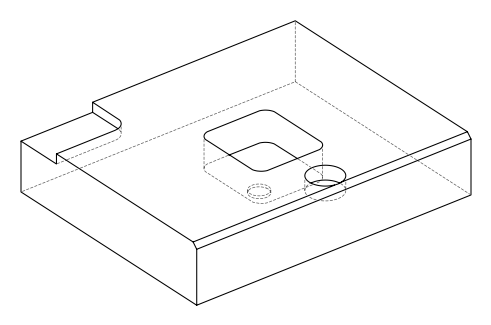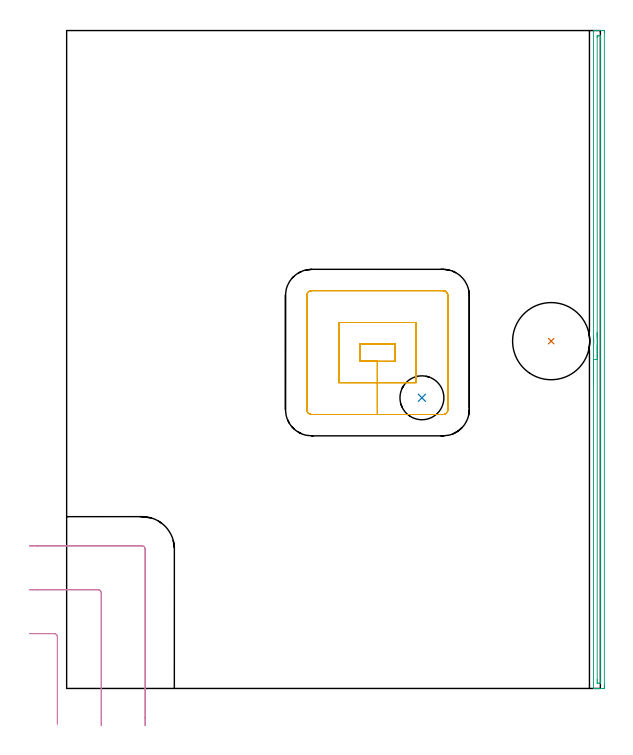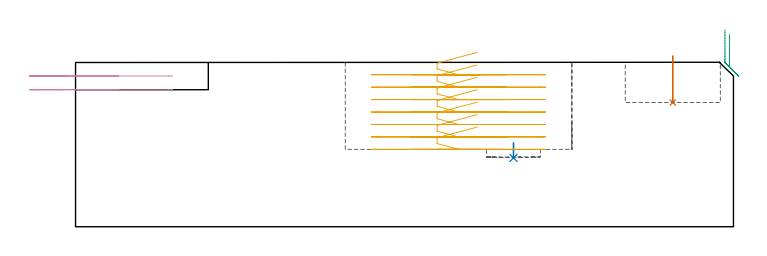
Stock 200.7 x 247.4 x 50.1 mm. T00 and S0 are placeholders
(PLAN: 5 operations, 4 tool changes, 11 min)
(1 INDEXABLE_INSERT_DRILL_BLIND_HOLE_FROM_SOLID | STEP1POCKET | UGT0302_008 | 0.06 min | 8055 mm3)
(2 INDEXABLE_INSERT_DRILL_BLIND_HOLE_FROM_SOLID_1 | STEP1POCKET_1 | NXT0302_004 | 0.03 min | 6176 mm3)
(3 AREA_MILL | FG_CHAMFER_SURFACE | UGT0205_001 | 4.12 min | 2082 mm3)
(4 MILL_CORNER_NOTCH_RECTANGULAR | CORNER_NOTCH_RECTANGULAR | UGT0201_105 | Follow Part, ap 5.5, ae 75% | 1.05 min | 21454 mm3)
(5 MILL_RECTANGULAR_POCKET | POCKET_RECTANGULAR_STRAIGHT | UGT0201_008 | Follow Part, ap 4, ae 75% | 5.79 min | 106747 mm3)
(TOOL UGT0302_008 | Indexable Insert Drill 29mm | D29 PA180 FL50 Z2)
(TOOL NXT0302_004 | Index. Insert Drill 16.5mm [880-D1650L20-05] | D16.5 PA176 FL83 Z2)
(TOOL UGT0205_001 | Chamfer Mill 20 x 3 x 45 deg. | D20 FL50 Z2)
(TOOL UGT0201_105 | End Mill 22 mm | D22 FL25 Z2)
(TOOL UGT0201_008 | End Mill 16 mm | D16 FL32 Z4)
(OP 1 INDEXABLE_INSERT_DRILL_BLIND_HOLE_FROM_SOLID)
G17 G21 G94 G90
T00 M6
G54
G17 G0 G90 X182.2 Y130.6 S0 M3
G43 Z60.1 H0
G94 G81 G98 Z37.9 F250. R52.1
G80
M5
M2
(OP 2 INDEXABLE_INSERT_DRILL_BLIND_HOLE_FROM_SOLID_1)
G17 G21 G94 G90
T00 M6
G54
G17 G0 G90 X133.6 Y109.3 S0 M3
G43 Z60.1 H1
G94 G81 G98 Z21. F250. R25.6
G80
M5
M2
(OP 3 AREA_MILL)
G17 G21 G94 G90
T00 M6
G54
G17 G0 G90 X198.108 Y113.703 S1061 M3
G43 Z60.1 H0
Z60.092
G94 G1 Y113.741 Z59.22 F250.
Y113.855 Z58.355
Y114.044 Z57.504
Y114.306 Z56.672
Y114.64 Z55.866
Y115.043 Z55.092
Y115.511 Z54.356
Y116.042 Z53.664
Y116.632 Z53.021
Y117.275 Z52.431
Y117.967 Z51.9
Y118.703 Z51.431
Y119.476 Z51.028
X198.109 Y120.282 Z50.694
Y121.114 Z50.432
Y121.966 Z50.243
Y122.831 Z50.129
Y123.702 Z50.091
Y128.275
X198.111 Y128.909 Z50.084
X198.12 Y129.052 Z50.075
X198.153 Y129.513 Z50.044
X198.18 Y129.96 Z50.017
X198.189 Y130.418 Z50.006
X198.183 Y130.686 Z50.005
X198.178 Y130.92 Z50.009
X198.177 Y130.961 Z50.012
Y130.963
X198.174 Y131.081 Z50.014
X198.172 Y131.302 Z50.025
X198.142 Y131.728 Z50.054
X198.108 Y132.196 Z50.083
X198.106 Y132.308 Z50.088
X198.103 Y132.447 Z50.093
X198.104 Y132.532 Z50.095
Y132.579 Z50.096
X198.1 Y247.247 Z50.1
X198.102 Y247.39 Z50.088
X198.203 Y247.396 Z49.989
X198.312 Y247.4 Z49.887
X199.008 Z49.192
X199.55 Z48.649
X200.15 Z48.046
X200.45 Z47.747
X201.021 Z47.175
X201.321 Z46.876
X201.892 Y247.394 Z46.302
X202.192 Y247.39 Z46.003
X202.197 Y247.112 Z46.001
X202.199 Y246.8
X202.2 Y1.177 Z46.
X202.199 Y0.6 Z46.001
X202.196 Y0.288
X202.192 Y0.01 Z46.003
X201.892 Y0. Z46.302
X201.321 Z46.876
X201.021 Z47.175
X200.45 Z47.747
X200.15 Z48.046
X199.55 Z48.649
X199.008 Z49.192
X198.408 Z49.791
X198.312 Z49.887
X198.206 Z49.986
X198.199 Y0.001 Z49.993
X198.103 Y0.01 Z50.088
X198.1 Y0.154 Z50.1
X198.109 Y123.702 Z50.091
X199.523 Z48.677
Y127.268
X199.524 Y127.909 Z48.676
X199.525 Y128.16 Z48.675
X199.531 Y128.794 Z48.669
X199.544 Y129.052 Z48.656
X199.576 Y129.64 Z48.624
X199.589 Y129.944 Z48.611
X199.598 Y130.509 Z48.602
X199.594 Y130.836 Z48.606
X199.578 Y131.422 Z48.622
X199.563 Y131.728 Z48.637
X199.529 Y132.365 Z48.671
X199.525 Y132.62 Z48.675
X199.519 Y133.266 Z48.681
X199.514 Y244.775 Z48.686
X199.515 Y245.016 Z48.685
X199.519 Y245.341 Z48.681
X199.521 Y245.379 Z48.679
X199.524 Y245.39 Z48.676
X199.551 Y245.393 Z48.649
X199.65 Y245.397 Z48.55
X199.776 Y245.4 Z48.424
X200.15 Z48.05
X200.648 Y245.398 Z47.552
X200.753 Y245.393 Z47.447
X200.772 Y245.391 Z47.428
X200.779 Y245.357 Z47.421
X200.782 Y245.261 Z47.418
X200.784 Y245.016 Z47.416
X200.786 Y244.365 Z47.414
Y244.124
Y2.625
X200.785 Y2.384 Z47.415
X200.781 Y2.059 Z47.419
X200.779 Y2.021 Z47.421
X200.776 Y2.01 Z47.424
X200.749 Y2.007 Z47.451
X200.649 Y2.003 Z47.551
X200.524 Y2. Z47.676
X200.15 Z48.05
X199.652 Y2.002 Z48.548
X199.547 Y2.007 Z48.653
X199.528 Y2.009 Z48.672
X199.521 Y2.043 Z48.679
X199.518 Y2.139 Z48.682
X199.516 Y2.384 Z48.684
X199.515 Y3.034 Z48.685
X199.514 Y3.276 Z48.686
X199.523 Y123.702 Z48.677
Y124.574 Z48.715
Y125.439 Z48.829
Y126.291 Z49.017
Y127.123 Z49.28
Y127.929 Z49.614
Y128.702 Z50.016
X199.524 Y129.438 Z50.485
Y130.13 Z51.016
Y130.774 Z51.605
Y131.363 Z52.248
Y131.894 Z52.941
Y132.363 Z53.676
Y132.766 Z54.45
Y133.1 Z55.256
Y133.362 Z56.088
Y133.551 Z56.94
Y133.665 Z57.805
Y133.703 Z58.676
G0 Z60.1
M5
M2
(OP 4 MILL_CORNER_NOTCH_RECTANGULAR)
G17 G21 G94 G90
T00 M6
G54
G17 G0 G90 X-3.5 Y-13.428 S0 M3
G43 Z60.171 H0
Z45.985
G94 G1 Y-10.428 F250.
Y19.504 F500.
G3 X-4.596 Y20.6 R1.1
G1 X-11.
X-14. F250.
G0 Z60.171
X13. Y-14.
Z45.985
G1 Y-11.
Y36.004 F500.
G3 X11.904 Y37.1 R1.1
G1 X-11.
X-14. F250.
G0 Z60.171
X29.5 Y-14.
Z45.985
G1 Y-11.
Y52.504 F500.
G3 X28.404 Y53.6 R1.1
G1 X-11.
X-14. F250.
G0 Z60.171
X-3.5 Y-13.428
Z41.8
G1 Y-10.428
Y19.504 F500.
G3 X-4.596 Y20.6 R1.1
G1 X-11.
X-14. F250.
G0 Z60.171
X13. Y-14.
Z41.8
G1 Y-11.
Y36.004 F500.
G3 X11.904 Y37.1 R1.1
G1 X-11.
X-14. F250.
G0 Z60.171
X29.5 Y-14.
Z41.8
G1 Y-11.
Y52.504 F500.
G3 X28.404 Y53.6 R1.1
G1 X-11.
X-14. F250.
G0 Z60.171
M5
M2
(OP 5 MILL_RECTANGULAR_POCKET)
G17 G21 G94 G90
T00 M6
G54
G17 G0 G90 X122.512 Y129.6 S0 M3
G43 Z60.171 H0
Z53.171
G94 G1 X110.3 Z49.899 F250.
Y123. Z48.13
X116.85 Z46.375
X123.4 F500.
Y129.6
X110.3
Y123.
X116.85
Y115.
X131.4
Y137.6
X102.3
Y115.
X116.85
Y103.
X141.5
G3 X143.4 Y104.9 R1.9
G1 Y147.7
G3 X141.5 Y149.6 R1.9
G1 X92.2
G3 X90.3 Y147.7 R1.9
G1 Y104.9
G3 X92.2 Y103. R1.9
G1 X116.85
X117.85
G0 X122.512 Y129.6 Z49.375
G1 X110.3 Z46.103 F250.
Y123. Z44.334
X116.85 Z42.579
X123.4 F500.
Y129.6
X110.3
Y123.
X116.85
Y115.
X131.4
Y137.6
X102.3
Y115.
X116.85
Y103.
X141.5
G3 X143.4 Y104.9 R1.9
G1 Y147.7
G3 X141.5 Y149.6 R1.9
G1 X92.2
G3 X90.3 Y147.7 R1.9
G1 Y104.9
G3 X92.2 Y103. R1.9
G1 X116.85
X117.85
G0 X122.512 Y129.6 Z45.579
G1 X110.3 Z42.307 F250.
Y123. Z40.538
X116.85 Z38.783
X123.4 F500.
Y129.6
X110.3
Y123.
X116.85
Y115.
X131.4
Y137.6
X102.3
Y115.
X116.85
Y103.
X141.5
G3 X143.4 Y104.9 R1.9
G1 Y147.7
G3 X141.5 Y149.6 R1.9
G1 X92.2
G3 X90.3 Y147.7 R1.9
G1 Y104.9
G3 X92.2 Y103. R1.9
G1 X116.85
X117.85
G0 X122.512 Y129.6 Z41.783
G1 X110.3 Z38.511 F250.
Y123. Z36.743
X116.85 Z34.988
X123.4 F500.
Y129.6
X110.3
Y123.
X116.85
Y115.
X131.4
Y137.6
X102.3
Y115.
X116.85
Y103.
X141.5
G3 X143.4 Y104.9 R1.9
G1 Y147.7
G3 X141.5 Y149.6 R1.9
G1 X92.2
G3 X90.3 Y147.7 R1.9
G1 Y104.9
G3 X92.2 Y103. R1.9
G1 X116.85
X117.85
G0 X122.512 Y129.6 Z37.988
G1 X110.3 Z34.715 F250.
Y123. Z32.947
X116.85 Z31.192
X123.4 F500.
Y129.6
X110.3
Y123.
X116.85
Y115.
X131.4
Y137.6
X102.3
Y115.
X116.85
Y103.
X141.5
G3 X143.4 Y104.9 R1.9
G1 Y147.7
G3 X141.5 Y149.6 R1.9
G1 X92.2
G3 X90.3 Y147.7 R1.9
G1 Y104.9
G3 X92.2 Y103. R1.9
G1 X116.85
X117.85
G0 X122.512 Y129.6 Z34.192
G1 X110.3 Z30.919 F250.
Y123. Z29.151
X116.85 Z27.396
X123.4 F500.
Y129.6
X110.3
Y123.
X116.85
Y115.
X131.4
Y137.6
X102.3
Y115.
X116.85
Y103.
X141.5
G3 X143.4 Y104.9 R1.9
G1 Y147.7
G3 X141.5 Y149.6 R1.9
G1 X92.2
G3 X90.3 Y147.7 R1.9
G1 Y104.9
G3 X92.2 Y103. R1.9
G1 X116.85
X117.85
G0 X122.512 Y129.6 Z30.396
G1 X110.3 Z27.124 F250.
Y123. Z25.355
X116.85 Z23.6
X123.4 F500.
Y129.6
X110.3
Y123.
X116.85
Y115.
X131.4
Y137.6
X102.3
Y115.
X116.85
Y103.
X141.5
G3 X143.4 Y104.9 R1.9
G1 Y147.7
G3 X141.5 Y149.6 R1.9
G1 X92.2
G3 X90.3 Y147.7 R1.9
G1 Y104.9
G3 X92.2 Y103. R1.9
G1 X116.85
X117.85
G0 Z60.171
M5
M2
